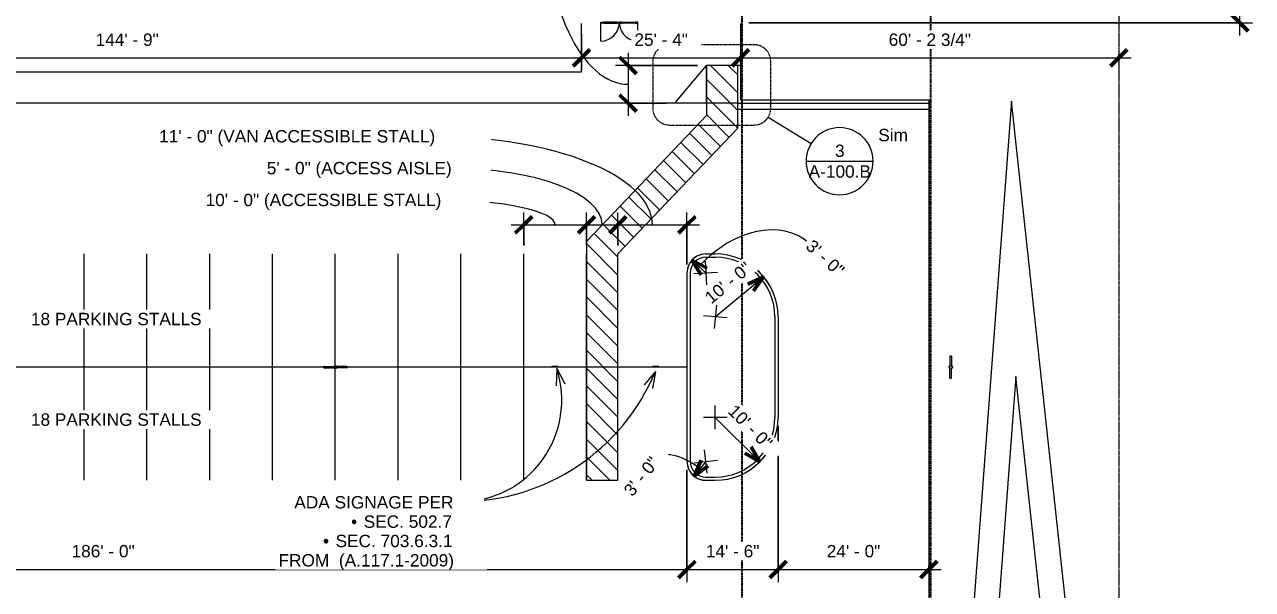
# Model space of a CAD drawing. Header units: inches. Extents: x 1 to 27263, y -26002 to 5769.
# Drawn here: x 24917 to 27263, y -23880 to -22802 of the extents above; entities that cross this region are included whole.
import ezdxf

# ---------------------------------------------------------------- set-up
doc = ezdxf.new("R2010")
doc.units = ezdxf.units.IN
doc.header["$MEASUREMENT"] = 0
for name, pattern in [('Center 1_4_', [0.53125, 0.25, -0.09375, 0.09375, -0.09375]), ('Dash', [0.25, 0.125, -0.125]), ('Dash Dot 3_16_', [0.3125, 0.1875, -0.0625, 0, -0.0625]), ('Hidden', [0.28125, 0.1875, -0.09375])]:
    doc.linetypes.add(name, pattern=pattern)
for name, color, linetype, lineweight in [('A-ANNO-DIMS', 211, 'Continuous', 9), ('A-ANNO-DIMS-256', 211, 'Continuous', 9), ('A-ANNO-SYMB', 150, 'Continuous', 9), ('A-DETL', 90, 'Continuous', 9), ('A-DETL-GENF', 92, 'Continuous', 9), ('A-DOOR', 31, 'Continuous', 9), ('A-PROP-SBCK', 71, 'Hidden', 25), ('BMP', 80, 'Continuous', 9), ('Conc', 7, 'Continuous', 9), ('E-LITE-EQPM', 33, 'Continuous', 9), ('E-LITE-EQPM-HDLN', 30, 'Dash', 9), ('EOP-PR', 4, 'Continuous', 9), ('G-ANNO-TEXT', 231, 'Continuous', 9), ('PAINT', 190, 'Continuous', 9), ('PROP', 3, 'Center 1_4_', 9)]:
    doc.layers.add(name, color=color, linetype=linetype, lineweight=lineweight)
doc.styles.add('Arial_1', font='arial.ttf', dxfattribs={"height": 23.60479})
doc.dimstyles.new('Arrow_-_3_32__Arial', dxfattribs={"dimscale": 12, "dimtxt": 24, "dimasz": 2.666667, "dimexe": 2, "dimexo": 0, "dimgap": 1.333333, "dimtad": 1, "dimjust": 3, "dimdec": 5, "dimrnd": 0.03125, "dimzin": 1, "dimdsep": 46, "dimlunit": 4, "dimtxsty": 'Arial_1', "dimblk1": 'OPEN30', "dimblk2": 'OPEN30', "dimsah": 1, "dimcen": 0.09, "dimazin": 0, "dimtfac": 1, "dimtdec": 4, "dimtix": 1, "dimtmove": 0, "dimatfit": 2, "dimfxl": 1, "dimtvp": 1, "dimtfill": 1, "dimfrac": 2, "dimtolj": 1, "dimtzin": 0, "dimarcsym": 2})
doc.dimstyles.new('Arrow_-_3_32__Arial_1', dxfattribs={"dimscale": 12, "dimtxt": 24, "dimasz": 2.666667, "dimexe": 2, "dimexo": 0, "dimgap": 1.333333, "dimtad": 1, "dimjust": 3, "dimdec": 5, "dimrnd": 0.03125, "dimzin": 1, "dimdsep": 46, "dimlunit": 4, "dimtxsty": 'Arial_1', "dimblk1": 'OPEN30', "dimblk2": 'OPEN30', "dimsah": 1, "dimcen": 0.09, "dimazin": 0, "dimtfac": 1, "dimtdec": 4, "dimtix": 1, "dimtmove": 0, "dimatfit": 2, "dimfxl": 1, "dimtvp": 1, "dimtfill": 1, "dimfrac": 2, "dimtolj": 1, "dimtzin": 0, "dimarcsym": 2})
doc.dimstyles.new('Linear_-_3_32__Arial', dxfattribs={"dimscale": 12, "dimtxt": 24, "dimasz": 2.666667, "dimexe": 2, "dimexo": 1.333333, "dimgap": 1.333333, "dimtad": 1, "dimrnd": 0.25, "dimzin": 1, "dimdsep": 46, "dimlunit": 4, "dimtxsty": 'Arial_1', "dimblk1": 'OBLIQUE', "dimblk2": 'OBLIQUE', "dimsah": 1, "dimcen": 0.09, "dimdle": 2, "dimazin": 0, "dimtfac": 1, "dimtdec": 4, "dimtix": 1, "dimtmove": 1, "dimatfit": 3, "dimfxl": 1, "dimtvp": 1, "dimtfill": 1, "dimfrac": 2, "dimtolj": 1, "dimtzin": 0, "dimarcsym": 2})
doc.dimstyles.new('Linear_-_3_32__Arial_1', dxfattribs={"dimscale": 12, "dimtxt": 24, "dimasz": 2.666667, "dimexe": 2, "dimexo": 1.333333, "dimgap": 1.333333, "dimtad": 1, "dimrnd": 0.25, "dimzin": 1, "dimdsep": 46, "dimlunit": 4, "dimtxsty": 'Arial_1', "dimblk1": 'OBLIQUE', "dimblk2": 'OBLIQUE', "dimsah": 1, "dimcen": 0.09, "dimdle": 2, "dimazin": 0, "dimtfac": 1, "dimtdec": 4, "dimtix": 1, "dimtmove": 0, "dimatfit": 3, "dimfxl": 1, "dimtvp": 1, "dimtfill": 1, "dimfrac": 2, "dimtolj": 1, "dimtzin": 0, "dimarcsym": 2})

# ---------------------------------------------------------------- blocks, each defined once
blk = doc.blocks.new('Door_Single_Storefront - one-1142389-Site Plan - Phase 1')
at = {"layer": 'A-DOOR'}
for p, q in [((-17.59375, -1), (-17.59375, 0.75)), ((-17.59375, 0.75), (-12.59375, 0.75)), ((-17.59375, -35.1875), (-17.59375, 0)), ((-12.59375, 0.75), (-12.59375, -1)), ((12.59375, 0.75), (-12.59375, 0.75)), ((-12.59375, -0.5), (-12.59375, 0.25)), ((-12.59375, 0.25), (12.59375, 0.25)), ((12.59375, -1), (12.59375, 0.75)), ((12.59375, 0.75), (17.59375, 0.75)), ((12.59375, 0.25), (12.59375, -0.5)), ((17.59375, 0.75), (17.59375, -1)), ((-12.59375, -1), (-17.59375, -1)), ((12.59375, -0.5), (-12.59375, -0.5)), ((-12.59375, -1), (12.59375, -1)), ((17.59375, -1), (12.59375, -1))]:
    blk.add_line(p, q, dxfattribs=at)
blk.add_arc((-17.59375, 0), 35.1875, 270, 0, dxfattribs=at)
blk = doc.blocks.new('Door_Single_Storefront - one-1142390-Site Plan - Phase 1')
at = {"layer": 'A-DOOR'}
for p, q in [((-17.59375, 35.1875), (-17.59375, 0)), ((-12.59375, 1), (-17.59375, 1)), ((-17.59375, 1), (-17.59375, -0.75)), ((-12.59375, -0.75), (-12.59375, 1)), ((-12.59375, 1), (12.59375, 1)), ((12.59375, 0.5), (-12.59375, 0.5)), ((-12.59375, 0.5), (-12.59375, -0.25)), ((17.59375, 1), (12.59375, 1)), ((12.59375, 1), (12.59375, -0.75)), ((12.59375, -0.25), (12.59375, 0.5)), ((17.59375, -0.75), (17.59375, 1)), ((-17.59375, -0.75), (-12.59375, -0.75)), ((-12.59375, -0.25), (12.59375, -0.25)), ((12.59375, -0.75), (-12.59375, -0.75)), ((12.59375, -0.75), (17.59375, -0.75))]:
    blk.add_line(p, q, dxfattribs=at)
blk.add_arc((-17.59375, 0), 35.1875, 360, 90, dxfattribs=at)
blk = doc.blocks.new('Lighting-Street_Cooper_Navion-Lumark_4-6-LED-Squares - The Caretaker LED-964008-Site Plan - Phase 1')
at = {"layer": 'E-LITE-EQPM'}
blk.add_line((-1.7, -10.7), (1.6, -10.7), dxfattribs=at)
blk.add_circle((0, -32.4), 3, dxfattribs=at)
at = {"layer": 'E-LITE-EQPM-HDLN'}
for p, q in [((-1.5, -10.7), (-1.5, -29.9)), ((1.5, -10.7), (1.5, -29.9))]:
    blk.add_line(p, q, dxfattribs=at)
blk = doc.blocks.new('DIMBLOCK1-Site Plan - Phase 1')
at = {"layer": 'A-ANNO-DIMS-256'}
for p, q in [((25870.5, -23224.1), (25870.5, -23160.6)), ((25990.5, -23224.1), (25990.5, -23160.6)), ((25846.5, -23184.6), (25990.5, -23184.6)), ((25870.5, -23184.6), (25870.5, -23224.1)), ((25990.5, -23184.6), (25990.5, -23224.1))]:
    blk.add_line(p, q, dxfattribs=at)
at = {"layer": 'A-ANNO-DIMS-256', "lineweight": 50}
for p, q in [((25870.5, -23184.6), (25886.5, -23168.6)), ((25990.5, -23184.6), (26006.5, -23168.6)), ((25870.5, -23184.6), (25854.5, -23200.6)), ((25990.5, -23184.6), (25974.5, -23200.6))]:
    blk.add_line(p, q, dxfattribs=at)
at = {"layer": 'A-ANNO-DIMS-256'}
blk.add_ellipse((25710.2, -23184.6), major_axis=(220.3, 0), ratio=0.215236, start_param=0, end_param=1.570796, dxfattribs=at)
at = {"layer": 'A-ANNO-DIMS-256', "color": 0, "insert": (25262.7, -23125.1), "char_height": 23.605, "width": 537.009, "attachment_point": 1, "line_spacing_factor": 0.938532, "style": 'Arial_1', "bg_fill": 3, "box_fill_scale": 1.25, "bg_fill_color": 0, "bg_fill_transparency": 0}
blk.add_mtext('10\' - 0" (ACCESSIBLE STALL)', dxfattribs=at)
blk = doc.blocks.new('_Oblique')
at = {"color": 0, "linetype": 'ByBlock', "lineweight": -2}
blk.add_line((-0.5, -0.5), (0.5, 0.5), dxfattribs=at)
blk = doc.blocks.new('DIMBLOCK2-Site Plan - Phase 1')
at = {"layer": 'A-ANNO-DIMS-256'}
for p, q in [((25990.5, -23224.1), (25990.5, -23160.6)), ((26050.5, -23224.1), (26050.5, -23160.6)), ((25990.5, -23184.6), (26050.5, -23184.6)), ((25990.5, -23184.6), (25990.5, -23224.1)), ((26050.5, -23184.6), (26050.5, -23224.1))]:
    blk.add_line(p, q, dxfattribs=at)
at = {"layer": 'A-ANNO-DIMS-256', "lineweight": 50}
for p, q in [((25990.5, -23184.6), (26006.5, -23168.6)), ((26050.5, -23184.6), (26066.5, -23168.6)), ((25990.5, -23184.6), (25974.5, -23200.6)), ((26050.5, -23184.6), (26034.5, -23200.6))]:
    blk.add_line(p, q, dxfattribs=at)
at = {"layer": 'A-ANNO-DIMS-256'}
blk.add_ellipse((25731.1, -23184.6), major_axis=(289.4, 0), ratio=0.373739, start_param=0, end_param=1.570796, dxfattribs=at)
at = {"layer": 'A-ANNO-DIMS-256', "color": 0, "insert": (25379.6, -23064.3), "char_height": 23.605, "width": 421.809, "attachment_point": 1, "line_spacing_factor": 0.938532, "style": 'Arial_1', "bg_fill": 3, "box_fill_scale": 1.25, "bg_fill_color": 0, "bg_fill_transparency": 0}
blk.add_mtext('5\' - 0" (ACCESS AISLE)', dxfattribs=at)
blk = doc.blocks.new('DIMBLOCK3-Site Plan - Phase 1')
at = {"layer": 'A-ANNO-DIMS-256'}
for p, q in [((26050.5, -23224.1), (26050.5, -23160.6)), ((26182.5, -23260.1), (26182.5, -23160.6)), ((26050.5, -23184.6), (26206.5, -23184.6)), ((26050.5, -23184.6), (26050.5, -23224.1)), ((26182.5, -23184.6), (26182.5, -23260.1))]:
    blk.add_line(p, q, dxfattribs=at)
at = {"layer": 'A-ANNO-DIMS-256', "lineweight": 50}
for p, q in [((26050.5, -23184.6), (26066.5, -23168.6)), ((26182.5, -23184.6), (26198.5, -23168.6)), ((26050.5, -23184.6), (26034.5, -23200.6)), ((26182.5, -23184.6), (26166.5, -23200.6))]:
    blk.add_line(p, q, dxfattribs=at)
at = {"layer": 'A-ANNO-DIMS-256'}
blk.add_ellipse((25697.8, -23184.6), major_axis=(418.7, 0), ratio=0.403456, start_param=0, end_param=1.570796, dxfattribs=at)
at = {"layer": 'A-ANNO-DIMS-256', "color": 0, "insert": (25173.9, -23003.6), "char_height": 23.605, "width": 628.726, "attachment_point": 1, "line_spacing_factor": 0.938532, "style": 'Arial_1', "bg_fill": 3, "box_fill_scale": 1.25, "bg_fill_color": 0, "bg_fill_transparency": 0}
blk.add_mtext('11\' - 0" (VAN ACCESSIBLE STALL)', dxfattribs=at)
blk = doc.blocks.new('DIMBLOCK14-Site Plan - Phase 1')
at = {"layer": 'A-ANNO-DIMS-256'}
for p, q in [((23950.5, -23652.1), (23950.5, -23866.2)), ((23950.5, -23842.2), (23950.5, -23652.1)), ((26182.5, -23652.1), (26182.5, -23866.2)), ((26182.5, -23842.2), (26182.5, -23652.1)), ((23950.5, -23842.2), (26182.5, -23842.2))]:
    blk.add_line(p, q, dxfattribs=at)
at = {"layer": 'A-ANNO-DIMS-256', "lineweight": 50}
for p, q in [((23950.5, -23842.2), (23966.5, -23826.2)), ((26182.5, -23842.2), (26198.5, -23826.2)), ((23950.5, -23842.2), (23934.5, -23858.2)), ((26182.5, -23842.2), (26166.5, -23858.2))]:
    blk.add_line(p, q, dxfattribs=at)
at = {"layer": 'A-ANNO-DIMS-256', "color": 0, "insert": (25006.5, -23795.5), "char_height": 23.6, "width": 144, "attachment_point": 1, "line_spacing_factor": 0.938532, "style": 'Arial_1', "bg_fill": 3, "box_fill_scale": 1.25, "bg_fill_color": 0, "bg_fill_transparency": 0}
blk.add_mtext('186\' - 0"', dxfattribs=at)
blk = doc.blocks.new('DIMBLOCK15-Site Plan - Phase 1')
at = {"layer": 'A-ANNO-DIMS-256'}
for p, q in [((26356.5, -23568.1), (26356.5, -23866.2)), ((26356.5, -23842.2), (26356.5, -23568.1)), ((26182.5, -23652.1), (26182.5, -23866.2)), ((26182.5, -23842.2), (26182.5, -23652.1)), ((26182.5, -23842.2), (26356.5, -23842.2))]:
    blk.add_line(p, q, dxfattribs=at)
at = {"layer": 'A-ANNO-DIMS-256', "lineweight": 50}
for p, q in [((26182.5, -23842.2), (26198.5, -23826.2)), ((26356.5, -23842.2), (26372.5, -23826.2)), ((26182.5, -23842.2), (26166.5, -23858.2)), ((26356.5, -23842.2), (26340.5, -23858.2))]:
    blk.add_line(p, q, dxfattribs=at)
at = {"layer": 'A-ANNO-DIMS-256', "color": 0, "insert": (26218.6, -23795.5), "char_height": 23.6, "width": 122.289, "attachment_point": 1, "line_spacing_factor": 0.938532, "style": 'Arial_1', "bg_fill": 3, "box_fill_scale": 1.25, "bg_fill_color": 0, "bg_fill_transparency": 0}
blk.add_mtext('14\' - 6"', dxfattribs=at)
blk = doc.blocks.new('DIMBLOCK16-Site Plan - Phase 1')
at = {"layer": 'A-ANNO-DIMS-256'}
for p, q in [((26356.5, -23568.1), (26356.5, -23866.2)), ((26356.5, -23842.2), (26356.5, -23568.1)), ((26644.5, -23835.5), (26644.5, -23866.2)), ((26644.5, -23842.2), (26644.5, -23835.5)), ((26356.5, -23842.2), (26668.5, -23842.2))]:
    blk.add_line(p, q, dxfattribs=at)
at = {"layer": 'A-ANNO-DIMS-256', "lineweight": 50}
for p, q in [((26356.5, -23842.2), (26372.5, -23826.2)), ((26644.5, -23842.2), (26660.5, -23826.2)), ((26356.5, -23842.2), (26340.5, -23858.2)), ((26644.5, -23842.2), (26628.5, -23858.2))]:
    blk.add_line(p, q, dxfattribs=at)
at = {"layer": 'A-ANNO-DIMS-256', "color": 0, "insert": (26449.6, -23795.5), "char_height": 23.6, "width": 122.289, "attachment_point": 1, "line_spacing_factor": 0.938532, "style": 'Arial_1', "bg_fill": 3, "box_fill_scale": 1.25, "bg_fill_color": 0, "bg_fill_transparency": 0}
blk.add_mtext('24\' - 0"', dxfattribs=at)
blk = doc.blocks.new('DIMBLOCK23-Site Plan - Phase 1')
at = {"layer": 'A-ANNO-DIMS-256'}
for p, q in [((26236.5, -23360.1), (26329, -23283.6)), ((26238.7, -23337.5), (26234.4, -23382.6)), ((26259, -23362.2), (26214, -23357.9))]:
    blk.add_line(p, q, dxfattribs=at)
at = {"layer": 'A-ANNO-DIMS-256', "lineweight": 50}
for q in [(26298.9, -23297.4), (26309.8, -23310.6)]:
    blk.add_line((26329, -23283.6), q, dxfattribs=at)
at = {"layer": 'A-ANNO-DIMS-256'}
blk.add_arc((26236.5, -23360.1), 120, 28.1268, 51.0451, dxfattribs=at)
at = {"layer": 'A-ANNO-DIMS-256', "color": 0, "insert": (26213.8, -23318.4), "char_height": 23.6, "width": 122.289, "attachment_point": 1, "rotation": 39.5859, "line_spacing_factor": 0.938532, "style": 'Arial_1', "bg_fill": 3, "box_fill_scale": 1.25, "bg_fill_color": 0, "bg_fill_transparency": 0}
blk.add_mtext('10\' - 0"', dxfattribs=at)
blk = doc.blocks.new('_Open30')
at = {"color": 0, "linetype": 'ByBlock', "lineweight": -2}
for p, q in [((-1, 0.268), (0, 0)), ((0, 0), (-1, -0.268)), ((0, 0), (-1, 0))]:
    blk.add_line(p, q, dxfattribs=at)
blk = doc.blocks.new('DIMBLOCK24-Site Plan - Phase 1')
at = {"layer": 'A-ANNO-DIMS-256'}
for p, q in [((26218.5, -23276.1), (26191.9, -23251.8)), ((26217.5, -23253.5), (26219.6, -23298.7)), ((26195.9, -23277.1), (26241.1, -23275))]:
    blk.add_line(p, q, dxfattribs=at)
at = {"layer": 'A-ANNO-DIMS-256', "lineweight": 50}
for q in [(26221.3, -23267), (26209.8, -23279.7)]:
    blk.add_line((26191.9, -23251.8), q, dxfattribs=at)
at = {"layer": 'A-ANNO-DIMS-256'}
blk.add_arc((26218.5, -23276.1), 36, 99.4262, 175.8205, dxfattribs=at)
blk.add_ellipse((26297.8, -23348.4), major_axis=(117.7, 129), ratio=0.71794, start_param=0, end_param=1.570796, dxfattribs=at)
at = {"layer": 'A-ANNO-DIMS-256', "color": 0, "insert": (26423.6, -23210.5), "char_height": 23.6, "width": 100.578, "attachment_point": 1, "rotation": 317.6234, "line_spacing_factor": 0.938532, "style": 'Arial_1', "bg_fill": 3, "box_fill_scale": 1.25, "bg_fill_color": 0, "bg_fill_transparency": 0}
blk.add_mtext('3\' - 0"', dxfattribs=at)
blk = doc.blocks.new('DIMBLOCK25-Site Plan - Phase 1')
at = {"layer": 'A-ANNO-DIMS-256'}
for p, q in [((26236.6, -23574.7), (26236.5, -23529.4)), ((26259.1, -23552), (26213.9, -23552.1)), ((26236.5, -23552.1), (26321.5, -23636.7))]:
    blk.add_line(p, q, dxfattribs=at)
at = {"layer": 'A-ANNO-DIMS-256', "lineweight": 50}
for q in [(26292.8, -23620.2), (26304.9, -23608.1)]:
    blk.add_line((26321.5, -23636.7), q, dxfattribs=at)
at = {"layer": 'A-ANNO-DIMS-256'}
blk.add_arc((26236.5, -23552.1), 120, 303.6618, 326.5801, dxfattribs=at)
at = {"layer": 'A-ANNO-DIMS-256', "color": 0, "insert": (26275.8, -23525.4), "char_height": 23.6, "width": 122.289, "attachment_point": 1, "rotation": 315.121, "line_spacing_factor": 0.938532, "style": 'Arial_1', "bg_fill": 3, "box_fill_scale": 1.25, "bg_fill_color": 0, "bg_fill_transparency": 0}
blk.add_mtext('10\' - 0"', dxfattribs=at)
blk = doc.blocks.new('DIMBLOCK26-Site Plan - Phase 1')
at = {"layer": 'A-ANNO-DIMS-256'}
for p, q in [((26221, -23658.6), (26216, -23613.6)), ((26196, -23638.6), (26241, -23633.6)), ((26218.5, -23636.1), (26196, -23664.2))]:
    blk.add_line(p, q, dxfattribs=at)
at = {"layer": 'A-ANNO-DIMS-256', "lineweight": 50}
for q in [(26209.3, -23633.8), (26222.7, -23644.5)]:
    blk.add_line((26196, -23664.2), q, dxfattribs=at)
at = {"layer": 'A-ANNO-DIMS-256'}
blk.add_arc((26218.5, -23636.1), 36, 193.146, 269.5404, dxfattribs=at)
blk.add_ellipse((26182.7, -23680.9), major_axis=(-61.1, 48.9), ratio=0.503407, start_param=4.712389, end_param=6.283185, dxfattribs=at)
at = {"layer": 'A-ANNO-DIMS-256', "color": 0, "insert": (26059.7, -23689.9), "char_height": 23.6, "width": 100.578, "attachment_point": 1, "rotation": 51.3432, "line_spacing_factor": 0.938532, "style": 'Arial_1', "bg_fill": 3, "box_fill_scale": 1.25, "bg_fill_color": 0, "bg_fill_transparency": 0}
blk.add_mtext('3\' - 0"', dxfattribs=at)
blk = doc.blocks.new('Drafting View - Callout Head-19020-Site Plan - Phase 1')
at = {"layer": 'A-ANNO-SYMB'}
blk.add_line((-0.25, 0), (0.25, 0), dxfattribs=at)
for start, end in [(360, 180), (180, 360)]:
    blk.add_arc((0, 0), 0.25, start, end, dxfattribs=at)
blk = doc.blocks.new('DIMBLOCK56-Site Plan - Phase 1')
at = {"layer": 'A-ANNO-DIMS-256', "lineweight": 50}
for p, q in [((26069.8, -22880.1), (26053.8, -22864.1)), ((26069.8, -22880.1), (26085.8, -22896.1)), ((26069.8, -22952.1), (26053.8, -22936.1)), ((26069.8, -22952.1), (26085.8, -22968.1))]:
    blk.add_line(p, q, dxfattribs=at)
at = {"layer": 'A-ANNO-DIMS-256'}
for p, q in [((26069.8, -22856.1), (26069.8, -22976.1)), ((26202.9, -22880.1), (26045.8, -22880.1)), ((26069.8, -22880.1), (26202.9, -22880.1)), ((26142.9, -22952.1), (26045.8, -22952.1)), ((26069.8, -22952.1), (26142.9, -22952.1))]:
    blk.add_line(p, q, dxfattribs=at)
blk.add_ellipse((26069.8, -22574.2), major_axis=(0, 341.9), ratio=0.470866, start_param=1.570796, end_param=3.141593, dxfattribs=at)
at = {"layer": 'A-ANNO-DIMS-256', "color": 0, "insert": (25915.1, -22685.9), "char_height": 23.605, "width": 368.64, "attachment_point": 1, "rotation": 90, "line_spacing_factor": 0.938532, "style": 'Arial_1', "bg_fill": 3, "box_fill_scale": 1.25, "bg_fill_color": 0, "bg_fill_transparency": 0}
blk.add_mtext('(1:12 RAMP SLOPE)', dxfattribs=at)
at = {"layer": 'A-ANNO-DIMS-256', "color": 0, "insert": (25878.2, -22574.2), "char_height": 23.6, "width": 100.578, "attachment_point": 1, "rotation": 90, "line_spacing_factor": 0.938532, "style": 'Arial_1', "bg_fill": 3, "box_fill_scale": 1.25, "bg_fill_color": 0, "bg_fill_transparency": 0}
blk.add_mtext('6\' - 0"', dxfattribs=at)
blk = doc.blocks.new('DIMBLOCK77-Site Plan - Phase 1')
at = {"layer": 'A-ANNO-DIMS-256'}
for p, q in [((25981, -22820.4), (25981, -22889.8)), ((25981, -22865.8), (25981, -22820.4)), ((24244, -22859.1), (24244, -22889.8)), ((24244, -22865.8), (24244, -22859.1)), ((24244, -22865.8), (25981, -22865.8))]:
    blk.add_line(p, q, dxfattribs=at)
at = {"layer": 'A-ANNO-DIMS-256', "lineweight": 50}
for p, q in [((24244, -22865.8), (24260, -22849.8)), ((25981, -22865.8), (25997, -22849.8)), ((24244, -22865.8), (24228, -22881.8)), ((25981, -22865.8), (25965, -22881.8))]:
    blk.add_line(p, q, dxfattribs=at)
at = {"layer": 'A-ANNO-DIMS-256', "color": 0, "insert": (25052.5, -22819.2), "char_height": 23.6, "width": 144, "attachment_point": 1, "line_spacing_factor": 0.938532, "style": 'Arial_1', "bg_fill": 3, "box_fill_scale": 1.25, "bg_fill_color": 0, "bg_fill_transparency": 0}
blk.add_mtext('144\' - 9"', dxfattribs=at)
blk = doc.blocks.new('DIMBLOCK78-Site Plan - Phase 1')
at = {"layer": 'A-ANNO-DIMS-256'}
for p, q in [((25981, -22820.4), (25981, -22889.8)), ((25981, -22865.8), (25981, -22820.4)), ((25981, -22865.8), (26284.9, -22865.8)), ((26284.9, -22859.1), (26284.9, -22889.8)), ((26284.9, -22865.8), (26284.9, -22859.1))]:
    blk.add_line(p, q, dxfattribs=at)
at = {"layer": 'A-ANNO-DIMS-256', "lineweight": 50}
for p, q in [((25981, -22865.8), (25997, -22849.8)), ((26284.9, -22865.8), (26300.9, -22849.8)), ((25981, -22865.8), (25965, -22881.8)), ((26284.9, -22865.8), (26268.9, -22881.8))]:
    blk.add_line(p, q, dxfattribs=at)
at = {"layer": 'A-ANNO-DIMS-256', "color": 0, "insert": (26082, -22819.2), "char_height": 23.6, "width": 122.289, "attachment_point": 1, "line_spacing_factor": 0.938532, "style": 'Arial_1', "bg_fill": 3, "box_fill_scale": 1.25, "bg_fill_color": 0, "bg_fill_transparency": 0}
blk.add_mtext('25\' - 4"', dxfattribs=at)
blk = doc.blocks.new('DIMBLOCK79-Site Plan - Phase 1')
at = {"layer": 'A-ANNO-DIMS-256', "lineweight": 50}
for p, q in [((26284.9, -22865.8), (26300.9, -22849.8)), ((27007.5, -22865.8), (27023.5, -22849.8)), ((26284.9, -22865.8), (26268.9, -22881.8)), ((27007.5, -22865.8), (26991.5, -22881.8))]:
    blk.add_line(p, q, dxfattribs=at)
at = {"layer": 'A-ANNO-DIMS-256'}
for p, q in [((26284.9, -22859.1), (26284.9, -22889.8)), ((26284.9, -22865.8), (26284.9, -22859.1)), ((26284.9, -22865.8), (27031.5, -22865.8)), ((27007.5, -22859.1), (27007.5, -22889.8)), ((27007.5, -22865.8), (27007.5, -22859.1))]:
    blk.add_line(p, q, dxfattribs=at)
at = {"layer": 'A-ANNO-DIMS-256', "color": 0, "insert": (26567.9, -22819.2), "char_height": 23.605, "width": 187.865, "attachment_point": 1, "line_spacing_factor": 0.938532, "style": 'Arial_1', "bg_fill": 3, "box_fill_scale": 1.25, "bg_fill_color": 0, "bg_fill_transparency": 0}
blk.add_mtext('60\' - 2 3/4"', dxfattribs=at)
blk = doc.blocks.new('DIMBLOCK87-Site Plan - Phase 1')
at = {"layer": 'A-ANNO-DIMS-256', "lineweight": 50}
for p, q in [((27239, -21124.3), (27223, -21108.3)), ((27239, -21124.3), (27255, -21140.3)), ((27239, -22798.8), (27223, -22782.8)), ((27239, -22798.8), (27255, -22814.8))]:
    blk.add_line(p, q, dxfattribs=at)
at = {"layer": 'A-ANNO-DIMS-256'}
for p, q in [((26293.3, -21124.3), (27263, -21124.3)), ((27239, -21124.3), (26293.3, -21124.3)), ((27239, -22822.8), (27239, -21124.3)), ((26300.9, -22798.8), (27263, -22798.8)), ((27239, -22798.8), (26300.9, -22798.8))]:
    blk.add_line(p, q, dxfattribs=at)
at = {"layer": 'A-ANNO-DIMS-256', "color": 0, "insert": (27192.3, -22048.9), "char_height": 23.605, "width": 209.575, "attachment_point": 1, "rotation": 90, "line_spacing_factor": 0.938532, "style": 'Arial_1', "bg_fill": 3, "box_fill_scale": 1.25, "bg_fill_color": 0, "bg_fill_transparency": 0}
blk.add_mtext('139\' - 6 1/2"', dxfattribs=at)

msp = doc.modelspace()

# ---------------------------------------------------------------- hatches: boundary and pattern name
at = {"layer": 'A-DETL-GENF'}
h = msp.add_hatch(dxfattribs=at)
h.set_pattern_fill('FP_33', color=9, style=0, pattern_type=2)
h.set_pattern_definition([(135, (3812.608, -45030.024), (-16.970563, -16.970563), [])])
h.paths.add_polyline_path([(26050.515225, -23672.067479), (26050.515225, -23240.067479), (26279.490625, -23000.067479), (26279.490625, -22880.067479), (26219.493844, -22880.067479), (26219.493844, -22976.03341), (25990.515225, -23216.036784), (25990.515225, -23672.067479)], flags=0)

# ---------------------------------------------------------------- linework, layer by layer
at = {"layer": 'A-ANNO-SYMB', "linetype": 'Dash Dot 3_16_'}
for p, q in [((26310.544334, -22840.650996), (26149.118194, -22840.650996)), ((26117.118194, -22872.650996), (26117.118194, -22961.870325)), ((26342.544334, -22961.870325), (26342.544334, -22872.650996))]:
    msp.add_line(p, q, dxfattribs=at)
at = {"layer": 'A-ANNO-SYMB'}
msp.add_line((26337.768581, -22978.688184), (26419.696058, -23029.299124), dxfattribs=at)
at = {"layer": 'A-ANNO-SYMB', "linetype": 'Dash Dot 3_16_'}
for centre, start, end in [((26149.118194, -22872.650996), 90, 180), ((26310.544334, -22872.650996), 0, 90), ((26310.544334, -22961.870325), 270, 0)]:
    msp.add_arc(centre, 32, start, end, dxfattribs=at)
at = {"layer": 'A-DETL'}
for p, q in [((25924.515225, -23454.567479), (25936.515225, -23454.567479)), ((25936.515225, -23455.067479), (25924.515225, -23455.067479)), ((26116.515225, -23454.567479), (26128.515225, -23454.567479)), ((26128.515225, -23455.067479), (26116.515225, -23455.067479))]:
    msp.add_line(p, q, dxfattribs=at)
at = {"layer": 'A-PROP-SBCK'}
for p, q in [((26287.515225, -19438.180554), (26287.515225, -25779.864276)), ((26647.515225, -19438.180554), (26647.515225, -25801.376223))]:
    msp.add_line(p, q, dxfattribs=at)
at = {"layer": 'BMP'}
for p, q in [((26802.321836, -22948.607676), (26686.909799, -24484.120032)), ((26970.775085, -24504.371251), (26802.321836, -22948.607676)), ((26810.951921, -23474.210466), (26734.435419, -24492.23282)), ((26922.806758, -24507.254842), (26810.951921, -23474.210466))]:
    msp.add_line(p, q, dxfattribs=at)
at = {"layer": 'Conc'}
for p, q in [((25981.015225, -22892.067479), (25981.015225, -22799.92781)), ((26284.890225, -22799.92781), (26284.890225, -22946.067479)), ((24244.015225, -22892.067479), (25981.015225, -22892.067479)), ((26278.890225, -22880.067479), (26278.890225, -22964.067479)), ((26158.893444, -22952.067479), (23703.903088, -22952.067479)), ((26279.490625, -22964.067479), (26278.890225, -22964.067479)), ((26644.515225, -22964.067479), (26279.490625, -22964.067479))]:
    msp.add_line(p, q, dxfattribs=at)
at = {"layer": 'EOP-PR'}
for p, q in [((26218.893444, -22880.067479), (26158.893444, -22952.067479)), ((26219.493844, -22880.067479), (26218.893444, -22880.067479)), ((26218.893444, -22880.067479), (26218.893444, -22952.067479)), ((26279.490625, -22880.067479), (26219.493844, -22880.067479)), ((26284.890225, -22880.067479), (26279.490625, -22880.067479)), ((26219.493844, -22952.067479), (26158.893444, -22952.067479)), ((26278.890225, -22952.067479), (26219.493844, -22952.067479)), ((26278.890225, -22952.067479), (26279.490625, -22952.067479)), ((26279.490625, -22952.067479), (26644.515225, -22952.067479)), ((26284.890225, -22946.067479), (26644.515225, -22946.067479)), ((26644.515225, -22946.067479), (26644.515225, -24380.067479)), ((26218.515225, -23240.067479), (26236.515225, -23240.067479)), ((26218.515225, -23246.067479), (26236.515225, -23246.067479)), ((26182.515225, -23276.067479), (26182.515225, -23636.067479)), ((26188.515225, -23276.067479), (26188.515225, -23636.067479)), ((26350.515225, -23360.067479), (26350.515225, -23552.067479)), ((26356.515225, -23360.067479), (26356.515225, -23552.067479)), ((26218.515225, -23666.067479), (26236.515225, -23666.067479)), ((26218.515225, -23672.067479), (26236.515225, -23672.067479))]:
    msp.add_line(p, q, dxfattribs=at)
for centre, radius, start, end in [((26218.515225, -23276.067479), 36, 90, 180), ((26218.515225, -23276.067479), 30, 90, 180), ((26236.515225, -23360.067479), 120, 0, 90), ((26236.515225, -23360.067479), 114, 0, 90), ((26236.515225, -23552.067479), 120, 270, 0), ((26236.515225, -23552.067479), 114, 270, 0), ((26218.515225, -23636.067479), 36, 180, 270), ((26218.515225, -23636.067479), 30, 180, 270)]:
    msp.add_arc(centre, radius, start, end, dxfattribs=at)
at = {"layer": 'G-ANNO-TEXT', "color": 145}
for p, q in [((25933.614142, -23458.923451), (25932.68835, -23492.03935)), ((25933.614142, -23458.923451), (25949.370332, -23488.065557)), ((26122.043503, -23464.421409), (26100.802496, -23489.844617)), ((26122.043503, -23464.421409), (26116.359855, -23497.059056))]:
    msp.add_line(p, q, dxfattribs=at)
at = {"layer": 'PAINT'}
for p, q in [((26279.490625, -22880.067479), (26219.493844, -22880.067479)), ((26219.493844, -22880.067479), (26219.493844, -22976.03341)), ((26279.490625, -23000.067479), (26279.490625, -22880.067479)), ((26219.493844, -22976.03341), (25990.515225, -23216.036784)), ((26050.515225, -23240.067479), (26279.490625, -23000.067479)), ((25990.515225, -23216.036784), (25990.515225, -23672.067479)), ((25030.515225, -23672.067479), (25030.515225, -23240.067479)), ((25150.515225, -23672.067479), (25150.515225, -23240.067479)), ((25270.515225, -23672.067479), (25270.515225, -23240.067479)), ((25390.515225, -23672.067479), (25390.515225, -23240.067479)), ((25510.515225, -23672.067479), (25510.515225, -23240.067479)), ((25630.515225, -23672.067479), (25630.515225, -23240.067479)), ((25750.515225, -23672.067479), (25750.515225, -23240.067479)), ((25870.515225, -23456.067479), (25870.515225, -23240.067479)), ((25990.515225, -23672.067479), (25990.515225, -23240.067479)), ((26050.515225, -23672.067479), (26050.515225, -23240.067479)), ((26050.515225, -23672.067479), (26050.515225, -23240.067479)), ((25488.351286, -23456.067479), (24212.679165, -23456.067479)), ((25532.225659, -23456.067479), (25488.804791, -23456.067479)), ((25990.515225, -23456.067479), (25532.679165, -23456.067479)), ((25870.515225, -23672.067479), (25870.515225, -23456.067479)), ((26050.515225, -23456.067479), (25990.515225, -23456.067479)), ((26182.515225, -23456.067479), (26050.515225, -23456.067479)), ((25990.515225, -23672.067479), (26050.515225, -23672.067479))]:
    msp.add_line(p, q, dxfattribs=at)
at = {"layer": 'PROP'}
msp.add_line((27007.515225, -19198.180554), (27007.515225, -25943.102221), dxfattribs=at)

# ---------------------------------------------------------------- block references
at = {"layer": 'A-ANNO-SYMB', "xscale": 255.9999999999999, "yscale": 255.9999999999999, "zscale": 255.9999999999999}
msp.add_blockref('Drafting View - Callout Head-19020-Site Plan - Phase 1', (26474.144553, -23062.934841), dxfattribs=at)
at = {"layer": 'A-DOOR'}
msp.add_blockref('Door_Single_Storefront - one-1142389-Site Plan - Phase 1', (26035.671475, -22798.42781), dxfattribs=at)
at = {"layer": 'A-DOOR', "rotation": 180}
msp.add_blockref('Door_Single_Storefront - one-1142390-Site Plan - Phase 1', (26070.858975, -22798.42781), dxfattribs=at)
at = {"layer": 'E-LITE-EQPM'}
msp.add_blockref('Lighting-Street_Cooper_Navion-Lumark_4-6-LED-Squares - The Caretaker LED-964008-Site Plan - Phase 1', (26686.562998, -23423.628311), dxfattribs=at)
for p, rotation in [((25478.076057, -23456.019706), 90.00000000000617), ((25542.954393, -23456.115252), 270.0000000000021), ((26686.467453, -23488.506647), 180)]:
    msp.add_blockref('Lighting-Street_Cooper_Navion-Lumark_4-6-LED-Squares - The Caretaker LED-964008-Site Plan - Phase 1', p, dxfattribs=dict(at, rotation=rotation))

# ---------------------------------------------------------------- texts
at = {"layer": 'A-ANNO-SYMB', "line_spacing_factor": 0.938532, "style": 'Arial_1'}
for s, insert, char_height, width, attachment_point in [('Sim', (26548.043296, -23001.30933), 23.6047904, 67.392, 1), ('3', (26474.513682, -23031.178023), 23.60479, 21.888, 2), ('A-100.B', (26474.513682, -23070.864326), 23.6047904, 141.984, 2)]:
    msp.add_mtext(s, dxfattribs=dict(at, insert=insert, char_height=char_height, width=width, attachment_point=attachment_point))

# ---------------------------------------------------------------- next in the draw order: texts
at = {"layer": 'G-ANNO-TEXT', "color": 145, "char_height": 23.60479042, "width": 388.512, "attachment_point": 1, "line_spacing_factor": 0.938532, "style": 'Arial_1', "bg_fill": 3, "box_fill_scale": 1.25, "bg_fill_color": 0, "bg_fill_transparency": 0}
for insert in [(24928.887522, -23352.382698), (24928.887522, -23544.382698)]:
    msp.add_mtext('18 PARKING STALLS', dxfattribs=dict(at, insert=insert))

# ---------------------------------------------------------------- next in the draw order: dimensions: what is measured, and where the dimension line sits
at = {"layer": 'A-ANNO-DIMS'}
dim = msp.add_linear_dim(base=(25990.515225, -23184.647581), p1=(25870.515225, -23240.067479), p2=(25990.515225, -23240.067479), dimstyle='Linear_-_3_32__Arial', override={"dimpost": '<>(ACCESSIBLE STALL)', "dimfxl": 120}, dxfattribs=at)
dim.commit()
dim.dimension.update_dxf_attribs({"geometry": 'DIMBLOCK1-Site Plan - Phase 1', "text_midpoint": (25531.204642, -23140.807324), "dimtype": 160})
dim = msp.add_linear_dim(base=(26182.515225, -23842.161355), p1=(23950.515225, -23636.067479), p2=(26182.515225, -23636.067479), dimstyle='Linear_-_3_32__Arial_1', override={"dimpost": '<>', "dimfxl": 2232}, dxfattribs=at)
dim.commit()
dim.dimension.update_dxf_attribs({"geometry": 'DIMBLOCK14-Site Plan - Phase 1', "text_midpoint": (25066.515225, -23814.109386)})

# ---------------------------------------------------------------- next in the draw order: linework, layer by layer
at = {"layer": 'G-ANNO-TEXT', "color": 145}
msp.add_arc((25749.69278, -23519.182804), 193.541357, 270, 18.14068503, dxfattribs=at)

# ---------------------------------------------------------------- next in the draw order: texts
at = {"layer": 'G-ANNO-TEXT', "color": 145, "insert": (25486.959257, -23776.073216), "char_height": 23.60479, "width": 13.50920313, "attachment_point": 1, "line_spacing_factor": 0.938532, "style": 'Arial_1', "bg_fill": 3, "box_fill_scale": 1.25, "bg_fill_color": 0, "bg_fill_transparency": 0}
msp.add_mtext('•', dxfattribs=at)

# ---------------------------------------------------------------- next in the draw order: dimensions: what is measured, and where the dimension line sits
at = {"layer": 'A-ANNO-DIMS'}
dim = msp.add_linear_dim(base=(26050.515225, -23184.647581), p1=(25990.515225, -23240.067479), p2=(26050.515225, -23240.067479), dimstyle='Linear_-_3_32__Arial', override={"dimpost": '<>(ACCESS AISLE)', "dimfxl": 60}, dxfattribs=at)
dim.commit()
dim.dimension.update_dxf_attribs({"geometry": 'DIMBLOCK2-Site Plan - Phase 1', "text_midpoint": (25590.465283, -23080.047934), "dimtype": 160})
dim = msp.add_linear_dim(base=(26356.515225, -23842.161355), p1=(26182.515225, -23636.067479), p2=(26356.515225, -23552.067479), dimstyle='Linear_-_3_32__Arial_1', override={"dimpost": '<>', "dimfxl": 193.214906}, dxfattribs=at)
dim.commit()
dim.dimension.update_dxf_attribs({"geometry": 'DIMBLOCK15-Site Plan - Phase 1', "text_midpoint": (26269.515225, -23814.109386)})

# ---------------------------------------------------------------- next in the draw order: dimensions: what is measured, and where the dimension line sits
dim = msp.add_linear_dim(base=(26182.515225, -23184.647581), p1=(26050.515225, -23240.067479), p2=(26182.515225, -23276.067479), dimstyle='Linear_-_3_32__Arial', override={"dimpost": '<>(VAN ACCESSIBLE STALL)', "dimfxl": 136.821051}, dxfattribs=at)
dim.commit()
dim.dimension.update_dxf_attribs({"geometry": 'DIMBLOCK3-Site Plan - Phase 1', "text_midpoint": (25488.214895, -23019.288545), "dimtype": 160})
dim = msp.add_linear_dim(base=(26644.515225, -23842.161355), p1=(26356.515225, -23552.067479), p2=(26644.515225, -23819.533938), dimstyle='Linear_-_3_32__Arial_1', override={"dimpost": '<>', "dimfxl": 393.042372}, dxfattribs=at)
dim.commit()
dim.dimension.update_dxf_attribs({"geometry": 'DIMBLOCK16-Site Plan - Phase 1', "text_midpoint": (26500.515225, -23814.109386)})

# ---------------------------------------------------------------- next in the draw order: linework, layer by layer
at = {"layer": 'A-ANNO-SYMB', "linetype": 'Dash Dot 3_16_'}
msp.add_line((26149.118194, -22993.870325), (26310.544334, -22993.870325), dxfattribs=at)
msp.add_arc((26149.118194, -22961.870325), 32, 180, 270, dxfattribs=at)

# ---------------------------------------------------------------- next in the draw order: dimensions: what is measured, and where the dimension line sits
at = {"layer": 'A-ANNO-DIMS'}
for center, mpoint, picture, middle in [((26236.515225, -23360.067479), (26328.995602, -23283.599316), 'DIMBLOCK23-Site Plan - Phase 1', (26252.549009, -23310.410347)), ((26236.515225, -23552.067479), (26321.547009, -23636.740944), 'DIMBLOCK25-Site Plan - Phase 1', (26287.487358, -23563.236842))]:
    dim = msp.add_radius_dim(center=center, mpoint=mpoint, dimstyle='Arrow_-_3_32__Arial_1', override={"dimpost": '<>'}, dxfattribs=at)
    dim.commit()
    dim.dimension.update_dxf_attribs({"geometry": picture, "text_midpoint": middle})

# ---------------------------------------------------------------- next in the draw order: dimensions: what is measured, and where the dimension line sits
dim = msp.add_linear_dim(base=(26069.783872, -22952.067479), p1=(26218.893444, -22880.067479), p2=(26158.893444, -22952.067479), angle=90, text='<>\\X(1:12 RAMP SLOPE)', dimstyle='Linear_-_3_32__Arial', override={"dimpost": '<>', "dimfxl": 93.722996}, dxfattribs=at)
dim.commit()
dim.dimension.update_dxf_attribs({"geometry": 'DIMBLOCK56-Site Plan - Phase 1', "text_midpoint": (25909.668753, -22574.212182), "dimtype": 160, "text_rotation": 90})
for center, mpoint, picture, middle in [((26218.515225, -23276.067479), (26191.920937, -23251.803435), 'DIMBLOCK24-Site Plan - Phase 1', (26224.130568, -23243.206672)), ((26218.515225, -23636.067479), (26196.027685, -23664.179941), 'DIMBLOCK26-Site Plan - Phase 1', (26185.359338, -23632.59591))]:
    dim = msp.add_radius_dim(center=center, mpoint=mpoint, dimstyle='Arrow_-_3_32__Arial', override={"dimpost": '<>'}, dxfattribs=at)
    dim.commit()
    dim.dimension.update_dxf_attribs({"geometry": picture, "text_midpoint": middle})

# ---------------------------------------------------------------- next in the draw order: linework, layer by layer
at = {"layer": 'G-ANNO-TEXT', "color": 145}
msp.add_arc((25749.69278, -23309.387276), 403.336885, 270, 337.394821485, dxfattribs=at)

# ---------------------------------------------------------------- next in the draw order: dimensions: what is measured, and where the dimension line sits
at = {"layer": 'A-ANNO-DIMS'}
dim = msp.add_linear_dim(base=(25981.015225, -22865.774736), p1=(24244.015225, -22843.147319), p2=(25981.015225, -22804.42781), dimstyle='Linear_-_3_32__Arial_1', override={"dimpost": '<>', "dimfxl": 1737.431495}, dxfattribs=at)
dim.commit()
dim.dimension.update_dxf_attribs({"geometry": 'DIMBLOCK77-Site Plan - Phase 1', "text_midpoint": (25112.515225, -22837.722768)})

# ---------------------------------------------------------------- next in the draw order: texts
at = {"layer": 'G-ANNO-TEXT', "color": 145, "insert": (25432.155572, -23702.227063), "char_height": 23.60479042, "width": 356.46865039, "attachment_point": 1, "line_spacing_factor": 0.938532, "style": 'Arial_1', "bg_fill": 3, "box_fill_scale": 1.25, "bg_fill_color": 0, "bg_fill_transparency": 0}
msp.add_mtext('ADA SIGNAGE PER', dxfattribs=at)

# ---------------------------------------------------------------- next in the draw order: dimensions: what is measured, and where the dimension line sits
at = {"layer": 'A-ANNO-DIMS'}
dim = msp.add_linear_dim(base=(26284.8902253517, -22865.7747364549), p1=(25981.0152253517, -22804.4278103972), p2=(26284.8902253517, -22843.1473194569), dimstyle='Linear_-_3_32__Arial_1', override={"dimpost": '<>', "dimfxl": 306.331872}, dxfattribs=at)
dim.commit()
dim.dimension.update_dxf_attribs({"geometry": 'DIMBLOCK78-Site Plan - Phase 1', "text_midpoint": (26132.9527253517, -22837.7227680159)})

# ---------------------------------------------------------------- next in the draw order: texts
at = {"layer": 'G-ANNO-TEXT', "color": 145, "insert": (25540.705549, -23739.15014), "char_height": 23.60479, "width": 13.50920313, "attachment_point": 1, "line_spacing_factor": 0.938532, "style": 'Arial_1', "bg_fill": 3, "box_fill_scale": 1.25, "bg_fill_color": 0, "bg_fill_transparency": 0}
msp.add_mtext('•', dxfattribs=at)

# ---------------------------------------------------------------- next in the draw order: dimensions: what is measured, and where the dimension line sits
at = {"layer": 'A-ANNO-DIMS'}
dim = msp.add_linear_dim(base=(27007.5152253518, -22865.7747364549), p1=(26284.8902253517, -22843.1473194569), p2=(27007.5152253518, -22843.1473194569), dimstyle='Linear_-_3_32__Arial_1', override={"dimpost": '<>', "dimfxl": 722.625}, dxfattribs=at)
dim.commit()
dim.dimension.update_dxf_attribs({"geometry": 'DIMBLOCK79-Site Plan - Phase 1', "text_midpoint": (26646.2027253517, -22837.5617530735)})

# ---------------------------------------------------------------- next in the draw order: texts
at = {"layer": 'G-ANNO-TEXT', "color": 145, "insert": (25564.705549, -23739.15014), "char_height": 23.6047904, "width": 197.40867803, "attachment_point": 1, "line_spacing_factor": 0.938532, "style": 'Arial_1', "bg_fill": 3, "box_fill_scale": 1.25, "bg_fill_color": 0, "bg_fill_transparency": 0}
msp.add_mtext('SEC. 502.7', dxfattribs=at)

# ---------------------------------------------------------------- next in the draw order: dimensions: what is measured, and where the dimension line sits
at = {"layer": 'A-ANNO-DIMS'}
dim = msp.add_linear_dim(base=(27238.962752, -21124.30281), p1=(26284.890225, -22798.80281), p2=(26277.265225, -21124.30281), angle=90, dimstyle='Linear_-_3_32__Arial_1', override={"dimpost": '<>', "dimfxl": 1674.517361}, dxfattribs=at)
dim.commit()
dim.dimension.update_dxf_attribs({"geometry": 'DIMBLOCK87-Site Plan - Phase 1', "text_midpoint": (27210.749769, -21961.55281)})

# ---------------------------------------------------------------- next in the draw order: texts
at = {"layer": 'G-ANNO-TEXT', "color": 145, "insert": (25510.959257, -23776.073216), "char_height": 23.60479042, "width": 261.90422847, "attachment_point": 1, "line_spacing_factor": 0.938532, "style": 'Arial_1', "bg_fill": 3, "box_fill_scale": 1.25, "bg_fill_color": 0, "bg_fill_transparency": 0}
msp.add_mtext('SEC. 703.6.3.1', dxfattribs=at)

# ---------------------------------------------------------------- next in the draw order: texts
at = {"layer": 'G-ANNO-TEXT', "color": 145, "insert": (25402.01407, -23812.996293), "char_height": 23.60479042, "width": 392.63845233, "attachment_point": 1, "line_spacing_factor": 0.938532, "style": 'Arial_1', "bg_fill": 3, "box_fill_scale": 1.25, "bg_fill_color": 0, "bg_fill_transparency": 0}
msp.add_mtext('FROM  (A.117.1-2009)', dxfattribs=at)

doc.saveas('drawing.dxf')
